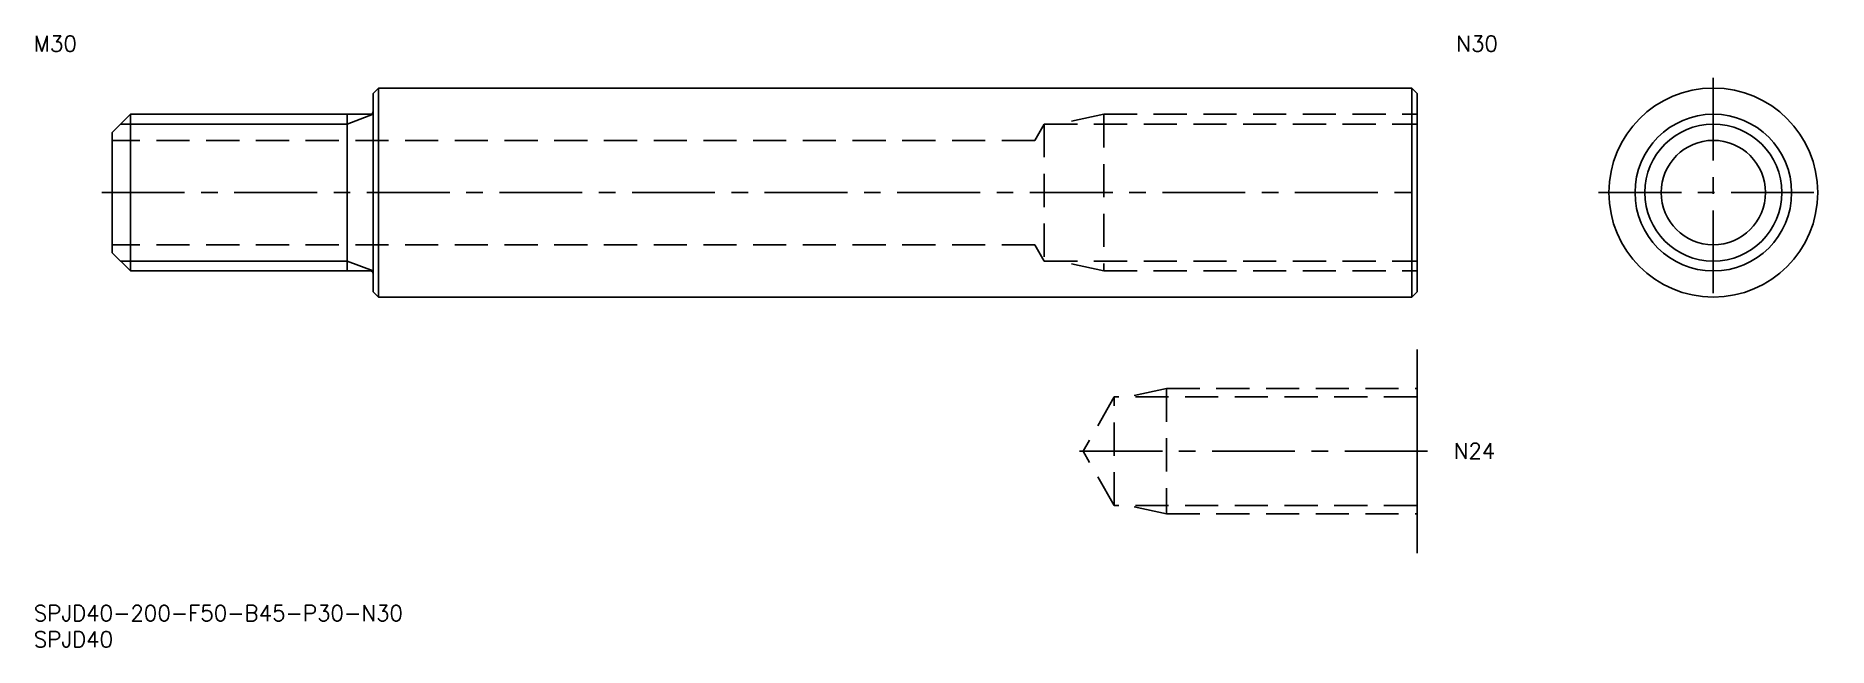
# Model space of a CAD drawing. Extents: x 0 to 344, y -8 to 109.
import ezdxf

# ---------------------------------------------------------------- set-up
doc = ezdxf.new("R2010")
doc.units = 0
doc.header["$LTSCALE"] = 0.5
doc.linetypes.add('CENTER', pattern=[50.8, 31.75, -6.35, 6.35, -6.35])
doc.linetypes.add('DASHED', pattern=[19.05, 12.7, -6.35])
for name, color, linetype in [('MSM_CENTER', 1, 'CENTER'), ('MSM_CONTINUOUS', 7, 'CONTINUOUS'), ('MSM_DASHED', 4, 'DASHED'), ('MSM_NARROW', 5, 'CONTINUOUS'), ('MSM_PART_NUMBER', 7, 'CONTINUOUS')]:
    doc.layers.add(name, color=color, linetype=linetype)
doc.styles.get("Standard").update_dxf_attribs({"font": 'txt.shx', "height": 1, "bigfont": 'bigfont.shx'})

# ---------------------------------------------------------------- blocks, each defined once
blk = doc.blocks.new('*U4')
at = {"layer": 'MSM_PART_NUMBER'}
blk.add_text('SPJD40-200-F50-B45-P30-N30', height=3, dxfattribs=at).set_placement((0, -3))
blk = doc.blocks.new('*U5')
at = {"layer": 'MSM_PART_NUMBER'}
blk.add_text('SPJD40', height=3, dxfattribs=at).set_placement((0, -8))
blk = doc.blocks.new('*U6')
at = {"layer": 'MSM_PART_NUMBER'}
blk.add_text('N24', height=3, dxfattribs=at).set_placement((272, 28.06))
blk = doc.blocks.new('*U7')
at = {"layer": 'MSM_PART_NUMBER'}
blk.add_text('M30', height=3, dxfattribs=at).set_placement((0, 106))
blk = doc.blocks.new('*U8')
at = {"layer": 'MSM_PART_NUMBER'}
blk.add_text('N30', height=3, dxfattribs=at).set_placement((272.5, 106))

msp = doc.modelspace()

# ---------------------------------------------------------------- linework, layer by layer
at = {"layer": 'MSM_CENTER'}
for p, q in [((321.74, 101), (321.74, 57)), ((13, 79), (267, 79)), ((299.74, 79), (343.74, 79)), ((267, 29.5), (199, 29.5))]:
    msp.add_line(p, q, dxfattribs=at)
at = {"layer": 'MSM_CONTINUOUS'}
for p, q in [((65, 98), (66, 99)), ((65, 98), (65, 60)), ((66, 99), (264, 99)), ((66, 99), (66, 59)), ((264, 99), (264, 59)), ((265, 98), (264, 99)), ((265, 98), (265, 60)), ((18.5, 94), (15, 90.5)), ((18.5, 94), (64.5, 94)), ((18.5, 64), (18.5, 94)), ((60, 94), (60, 64)), ((15, 90.5), (15, 67.5)), ((18.5, 64), (15, 67.5)), ((18.5, 64), (64.5, 64)), ((65, 60), (66, 59)), ((66, 59), (264, 59)), ((265, 60), (264, 59)), ((265, 49), (265, 10))]:
    msp.add_line(p, q, dxfattribs=at)
for radius in [20, 13.11, 10]:
    msp.add_circle((321.74, 79), radius, dxfattribs=at)
for centre, start, end in [((64.5, 94.5), 270, 0), ((64.5, 63.5), 0, 90)]:
    msp.add_arc(centre, 0.5, start, end, dxfattribs=at)
at = {"layer": 'MSM_DASHED'}
for p, q in [((205, 94), (196.25, 92.11)), ((205, 94), (265, 94)), ((205, 94), (205, 64)), ((191.77, 89), (193.57, 92.11)), ((193.57, 92.11), (265, 92.11)), ((193.57, 92.11), (193.57, 65.89)), ((191.77, 89), (15, 89)), ((191.77, 69), (15, 69)), ((191.77, 69), (193.57, 65.89)), ((193.57, 65.89), (265, 65.89)), ((205, 64), (196.25, 65.89)), ((205, 64), (265, 64)), ((217, 41.5), (209.5, 39.88)), ((217, 41.5), (265, 41.5)), ((217, 41.5), (217, 17.5)), ((206.99, 39.88), (201, 29.5)), ((206.99, 19.12), (206.99, 39.88)), ((265, 39.88), (206.99, 39.88)), ((206.99, 19.12), (201, 29.5)), ((265, 19.12), (206.99, 19.12)), ((217, 17.5), (209.5, 19.12)), ((217, 17.5), (265, 17.5))]:
    msp.add_line(p, q, dxfattribs=at)
at = {"layer": 'MSM_NARROW'}
for p, q in [((60, 92.11), (65, 94)), ((16.61, 92.11), (60, 92.11)), ((16.61, 65.89), (60, 65.89)), ((60, 65.89), (65, 64))]:
    msp.add_line(p, q, dxfattribs=at)
msp.add_circle((321.74, 79), 15, dxfattribs=at)

# ---------------------------------------------------------------- block references
at = {"layer": 'MSM_CONTINUOUS'}
for name in ['*U7', '*U8', '*U6', '*U4', '*U5']:
    msp.add_blockref(name, (0, 0), dxfattribs=at)

doc.saveas('drawing.dxf')
